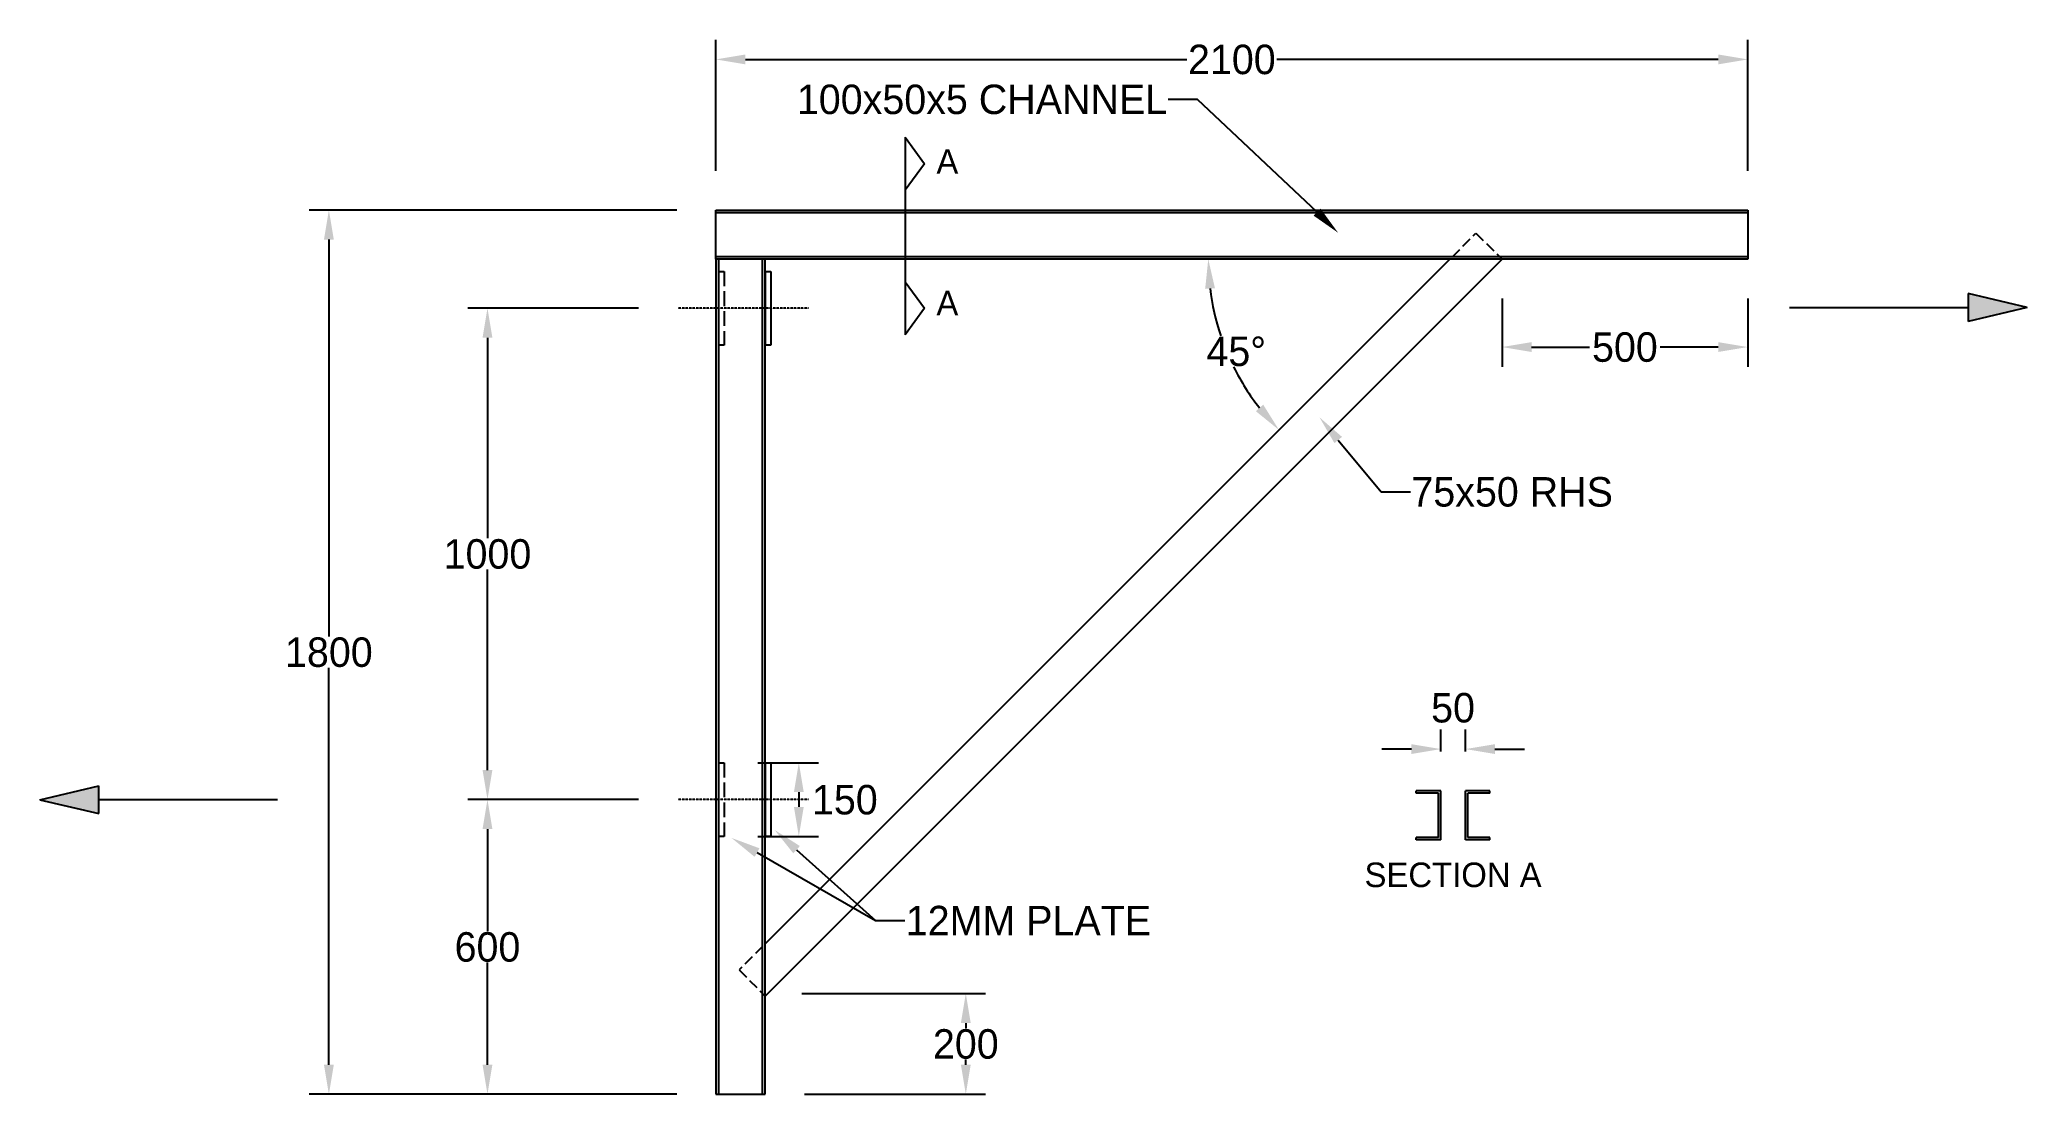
# Model space of a CAD drawing. Header units: millimetres. Extents: x 84180 to 96316, y 13426 to 19866.
import ezdxf
from ezdxf.enums import TextEntityAlignment as Align

# ---------------------------------------------------------------- set-up
doc = ezdxf.new("R2010")
doc.units = ezdxf.units.MM
doc.linetypes.add('DASHED', pattern=[0.75, 0.5, -0.25])
doc.layers.add('PLAN', color=7, linetype='Continuous')
doc.layers.add('TEMP1', color=240, linetype='DASHED')
doc.dimstyles.new('Scale 100 ISO-25', dxfattribs={"dimscale": 100, "dimtxt": 2.5, "dimasz": 2.5, "dimexe": 1.25, "dimexo": 0.625, "dimtad": 0, "dimtih": 1, "dimtoh": 1, "dimdsep": 46, "dimtxsty": 'Standard', "dimcen": 2.5, "dimadec": 0, "dimazin": 0, "dimtfac": 1, "dimtmove": 0, "dimatfit": 3, "dimfxl": 1, "dimarcsym": 0})

# ---------------------------------------------------------------- blocks, each defined once
blk = doc.blocks.new('*D1')
at = {"linetype": 'ByBlock'}
for p, q in [((9668, 19622.8), (9668, 19483.9)), ((10168, 19622.8), (10168, 19483.9)), ((9728, 19523.9), (9846.2, 19523.9)), ((10108, 19523.9), (9989.8, 19523.9))]:
    blk.add_line(p, q, dxfattribs=at)
for points in [[(9728, 19533.9), (9728, 19513.9), (9668, 19523.9)], [(10108, 19533.9), (10108, 19513.9), (10168, 19523.9)]]:
    blk.add_solid(points, dxfattribs=at)
at = {"layer": 'Defpoints', "color": 0, "linetype": 'ByBlock'}
for p in [(9668, 19702.8), (10168, 19702.8), (10168, 19523.9)]:
    blk.add_point(p, dxfattribs=at)
at = {"linetype": 'ByBlock'}
blk.add_text('500', height=60, dxfattribs=at).set_placement((9918, 19523.9), align=Align.MIDDLE_CENTER)
blk = doc.blocks.new('*D5')
at = {"linetype": 'ByBlock'}
for p, q in [((8153, 18677.8), (8276.6, 18677.8)), ((8236.6, 18617.8), (8236.6, 18587.8)), ((8153, 18527.8), (8276.6, 18527.8))]:
    blk.add_line(p, q, dxfattribs=at)
for points in [[(8226.6, 18617.8), (8246.6, 18617.8), (8236.6, 18677.8)], [(8226.6, 18587.8), (8246.6, 18587.8), (8236.6, 18527.8)]]:
    blk.add_solid(points, dxfattribs=at)
at = {"layer": 'Defpoints', "color": 0, "linetype": 'ByBlock'}
for p in [(8073, 18677.8), (8073, 18527.8), (8236.6, 18527.8)]:
    blk.add_point(p, dxfattribs=at)
at = {"linetype": 'ByBlock'}
blk.add_text('150', height=60, dxfattribs=at).set_placement((8330.3, 18602.5), align=Align.MIDDLE_CENTER)
blk = doc.blocks.new('*D2')
at = {"linetype": 'ByBlock'}
for p, q in [((7988, 19802.8), (7240.1, 19802.8)), ((7280.1, 19742.8), (7280.1, 18934.6)), ((7280.1, 18062.8), (7280.1, 18871)), ((7988, 18002.8), (7240.1, 18002.8))]:
    blk.add_line(p, q, dxfattribs=at)
for points in [[(7270.1, 19742.8), (7290.1, 19742.8), (7280.1, 19802.8)], [(7270.1, 18062.8), (7290.1, 18062.8), (7280.1, 18002.8)]]:
    blk.add_solid(points, dxfattribs=at)
at = {"layer": 'Defpoints', "color": 0, "linetype": 'ByBlock'}
for p in [(8068, 19802.8), (7280.1, 18002.8), (8068, 18002.8)]:
    blk.add_point(p, dxfattribs=at)
at = {"linetype": 'ByBlock'}
blk.add_text('1800', height=60, dxfattribs=at).set_placement((7280.1, 18902.8), align=Align.MIDDLE_CENTER)
blk = doc.blocks.new('*D3')
at = {"linetype": 'ByBlock'}
for p, q in [((7910.5, 19602.8), (7562.9, 19602.8)), ((7602.9, 19542.8), (7602.9, 19134.6)), ((7602.9, 18662.8), (7602.9, 19071)), ((7910.5, 18602.8), (7562.9, 18602.8))]:
    blk.add_line(p, q, dxfattribs=at)
for points in [[(7592.9, 19542.8), (7612.9, 19542.8), (7602.9, 19602.8)], [(7592.9, 18662.8), (7612.9, 18662.8), (7602.9, 18602.8)]]:
    blk.add_solid(points, dxfattribs=at)
at = {"layer": 'Defpoints', "color": 0, "linetype": 'ByBlock'}
for p in [(7990.5, 19602.8), (7602.9, 18602.8), (7990.5, 18602.8)]:
    blk.add_point(p, dxfattribs=at)
at = {"linetype": 'ByBlock'}
blk.add_text('1000', height=60, dxfattribs=at).set_placement((7602.9, 19102.8), align=Align.MIDDLE_CENTER)
blk = doc.blocks.new('*D4')
at = {"linetype": 'ByBlock'}
for p, q in [((7910.5, 18602.8), (7562.9, 18602.8)), ((7602.9, 18542.8), (7602.9, 18334.6)), ((7602.9, 18062.8), (7602.9, 18271)), ((7988, 18002.8), (7562.9, 18002.8))]:
    blk.add_line(p, q, dxfattribs=at)
for points in [[(7592.9, 18542.8), (7612.9, 18542.8), (7602.9, 18602.8)], [(7592.9, 18062.8), (7612.9, 18062.8), (7602.9, 18002.8)]]:
    blk.add_solid(points, dxfattribs=at)
at = {"layer": 'Defpoints', "color": 0, "linetype": 'ByBlock'}
for p in [(7602.9, 18602.8), (7990.5, 18602.8), (8068, 18002.8)]:
    blk.add_point(p, dxfattribs=at)
at = {"linetype": 'ByBlock'}
blk.add_text('600', height=60, dxfattribs=at).set_placement((7602.9, 18302.8), align=Align.MIDDLE_CENTER)
blk = doc.blocks.new('*D6')
at = {"linetype": 'ByBlock'}
for start, end in [(186.993, 198.4755), (206.4998, 218.007)]:
    blk.add_arc((9561.9, 19702.8), 491.9, start, end, dxfattribs=at)
for points in [[(9063.7, 19642.3), (9083.6, 19643.6), (9070, 19702.8)], [(9181.8, 19406.6), (9166.8, 19393.3), (9214.1, 19355)]]:
    blk.add_solid(points, dxfattribs=at)
at = {"layer": 'Defpoints', "color": 0, "linetype": 'ByBlock'}
for p in [(8068, 19702.8), (9561.9, 19702.8), (10168, 19702.8), (9136.9, 19455.2), (8168, 18308.9)]:
    blk.add_point(p, dxfattribs=at)
at = {"linetype": 'ByBlock'}
blk.add_text('45%%d', height=60, dxfattribs=at).set_placement((9126.9, 19515.2), align=Align.MIDDLE_CENTER)
blk = doc.blocks.new('*D7')
at = {"linetype": 'ByBlock'}
for p, q in [((8068, 19882.8), (8068, 20149.4)), ((10168, 19882.8), (10168, 20149.4)), ((8128, 20109.4), (9026.2, 20109.4)), ((10108, 20109.4), (9209.8, 20109.4))]:
    blk.add_line(p, q, dxfattribs=at)
for points in [[(8128, 20119.4), (8128, 20099.4), (8068, 20109.4)], [(10108, 20119.4), (10108, 20099.4), (10168, 20109.4)]]:
    blk.add_solid(points, dxfattribs=at)
at = {"layer": 'Defpoints', "color": 0, "linetype": 'ByBlock'}
for p in [(10168, 20109.4), (8068, 19802.8), (10168, 19802.8)]:
    blk.add_point(p, dxfattribs=at)
at = {"linetype": 'ByBlock'}
blk.add_text('2100', height=60, dxfattribs=at).set_placement((9118, 20109.4), align=Align.MIDDLE_CENTER)
blk = doc.blocks.new('*D8')
at = {"linetype": 'ByBlock'}
for p, q in [((8243, 18207.8), (8616.5, 18207.8)), ((8576.5, 18147.8), (8576.5, 18137.1)), ((8576.5, 18062.8), (8576.5, 18073.5)), ((8248, 18002.8), (8616.5, 18002.8))]:
    blk.add_line(p, q, dxfattribs=at)
for points in [[(8566.5, 18147.8), (8586.5, 18147.8), (8576.5, 18207.8)], [(8566.5, 18062.8), (8586.5, 18062.8), (8576.5, 18002.8)]]:
    blk.add_solid(points, dxfattribs=at)
at = {"layer": 'Defpoints', "color": 0, "linetype": 'ByBlock'}
for p in [(8163, 18207.8), (8168, 18002.8), (8576.5, 18002.8)]:
    blk.add_point(p, dxfattribs=at)
at = {"linetype": 'ByBlock'}
blk.add_text('200', height=60, dxfattribs=at).set_placement((8576.5, 18105.3), align=Align.MIDDLE_CENTER)
blk = doc.blocks.new('*D9')
at = {"linetype": 'ByBlock'}
for p, q in [((9543.4, 18700.8), (9543.4, 18745.5)), ((9593.4, 18700.8), (9593.4, 18745.5)), ((9483.4, 18705.5), (9423.4, 18705.5)), ((9653.4, 18705.5), (9713.4, 18705.5))]:
    blk.add_line(p, q, dxfattribs=at)
for points in [[(9483.4, 18715.5), (9483.4, 18695.5), (9543.4, 18705.5)], [(9653.4, 18715.5), (9653.4, 18695.5), (9593.4, 18705.5)]]:
    blk.add_solid(points, dxfattribs=at)
at = {"layer": 'Defpoints', "color": 0, "linetype": 'ByBlock'}
for p in [(9593.4, 18705.5), (9543.4, 18620.8), (9593.4, 18620.8)]:
    blk.add_point(p, dxfattribs=at)
at = {"linetype": 'ByBlock'}
blk.add_text('50', height=60, dxfattribs=at).set_placement((9568.2, 18789.7), align=Align.MIDDLE_CENTER)
blk = doc.blocks.new('LARGE WALL BRACKET WITH DIMENSIONS')
at = {"layer": 'PLAN'}
for p, q in [((1342.299, 2075.985), (1282.299, 2075.985)), ((1585.576, 1846.378), (1342.299, 2075.985)), ((746.985, 1998.754), (746.985, 1596.825)), ((746.985, 1998.754), (746.985, 1931.895)), ((746.985, 1998.754), (746.985, 1891.1)), ((746.985, 1998.754), (786.809, 1944.927)), ((786.809, 1944.927), (746.985, 1891.1)), ((362.137, 1850.706), (2462.137, 1850.706)), ((362.137, 1750.706), (362.137, 1850.706)), ((362.137, 1845.706), (2462.137, 1845.706)), ((2462.137, 1850.706), (2462.137, 1750.706)), ((1882.253, 1776.888), (1897.11, 1791.745)), ((1903.435, 1798.069), (1909.104, 1803.739)), ((1909.104, 1803.739), (1923.961, 1788.882)), ((1930.286, 1782.557), (1945.143, 1767.7)), ((2462.137, 1755.706), (362.137, 1755.706)), ((2462.137, 1750.706), (362.137, 1750.706)), ((362.137, 1750.706), (362.137, 50.706)), ((462.137, 1750.706), (362.137, 1750.706)), ((367.137, 1750.706), (367.137, 50.706)), ((457.137, 50.706), (457.137, 1750.706)), ((462.137, 50.706), (462.137, 1750.706)), ((1962.137, 1750.706), (462.137, 250.706)), ((1856.071, 1750.706), (462.137, 356.772)), ((1861.071, 1755.706), (1875.928, 1770.563)), ((1951.468, 1761.375), (1962.137, 1750.706)), ((367.137, 1725.706), (367.137, 1575.706)), ((367.137, 1725.706), (379.137, 1725.706)), ((379.137, 1725.706), (379.137, 1695.706)), ((462.137, 1725.706), (462.137, 1575.706)), ((462.137, 1725.706), (474.137, 1725.706)), ((474.137, 1725.706), (474.137, 1575.706)), ((746.985, 1704.478), (786.809, 1650.652)), ((746.985, 1704.478), (746.985, 1596.825)), ((746.985, 1704.478), (746.985, 1637.62)), ((379.137, 1685.196), (379.137, 1655.196)), ((379.137, 1685.196), (379.137, 1655.196)), ((379.137, 1644.686), (379.137, 1614.686)), ((786.809, 1650.652), (746.985, 1596.825)), ((379.137, 1604.177), (379.137, 1575.706)), ((379.137, 1575.706), (367.137, 1575.706)), ((474.137, 1575.706), (462.137, 1575.706)), ((1628.691, 1382.514), (1715.791, 1277.013)), ((1715.791, 1277.013), (1775.791, 1277.013)), ((367.137, 725.706), (379.137, 725.706)), ((367.137, 725.706), (367.137, 575.706)), ((379.137, 725.706), (379.137, 695.706)), ((462.137, 725.706), (462.137, 575.706)), ((462.137, 725.706), (474.137, 725.706)), ((474.137, 725.706), (474.137, 575.706)), ((379.137, 685.196), (379.137, 655.196)), ((379.137, 685.196), (379.137, 655.196)), ((1837.554, 668.646), (1787.554, 668.646)), ((1787.554, 663.646), (1787.554, 668.646)), ((1832.554, 663.646), (1787.554, 663.646)), ((1832.554, 573.646), (1832.554, 663.646)), ((1837.554, 568.646), (1837.554, 668.646)), ((1887.554, 568.646), (1887.554, 668.646)), ((1937.554, 668.646), (1887.554, 668.646)), ((1892.554, 573.646), (1892.554, 663.646)), ((1937.554, 663.646), (1892.554, 663.646)), ((1937.554, 663.646), (1937.554, 668.646)), ((379.137, 644.686), (379.137, 614.686)), ((379.137, 575.706), (367.137, 575.706)), ((379.137, 604.177), (379.137, 575.706)), ((474.137, 575.706), (462.137, 575.706)), ((1832.554, 573.646), (1787.554, 573.646)), ((1787.554, 568.646), (1787.554, 573.646)), ((1837.554, 568.646), (1787.554, 568.646)), ((1937.554, 568.646), (1887.554, 568.646)), ((1937.554, 573.646), (1892.554, 573.646)), ((1937.554, 568.646), (1937.554, 573.646)), ((445.769, 542.689), (686.675, 404.267)), ((526.236, 548.559), (686.675, 404.267)), ((686.675, 404.267), (746.675, 404.267)), ((435.955, 330.59), (421.098, 315.733)), ((457.137, 351.772), (442.28, 336.915)), ((414.774, 309.408), (409.104, 303.739)), ((409.104, 303.739), (423.961, 288.882)), ((430.286, 282.557), (445.143, 267.7)), ((451.468, 261.375), (462.137, 250.706)), ((362.137, 50.706), (462.137, 50.706))]:
    blk.add_line(p, q, dxfattribs=at)
for points in [[(1592.569, 1853.526), (1578.582, 1839.23), (1628.461, 1804.416)], [(1620.979, 1376.148), (1636.402, 1388.881), (1590.491, 1428.783)], [(440.787, 534.019), (450.751, 551.36), (393.745, 572.582)], [(519.549, 541.124), (532.923, 555.994), (481.624, 588.681)]]:
    blk.add_solid(points, dxfattribs=at)
at = {"layer": 'TEMP1'}
for p, q in [((550.228, 1650.706), (284.73, 1650.706)), ((550.228, 650.706), (284.73, 650.706))]:
    blk.add_line(p, q, dxfattribs=at)
at = {"layer": 'PLAN'}
blk.add_text('100x50x5 CHANNEL', height=60, dxfattribs=at).set_placement((1280.499, 2075.985), align=Align.MIDDLE_RIGHT)
for p in [(810.879, 1924.431), (810.879, 1636.238)]:
    blk.add_text('A', height=50, dxfattribs=at).set_placement(p)
for s, p in [('75x50 RHS', (1777.591, 1277.013)), ('12MM PLATE', (748.475, 404.267))]:
    blk.add_text(s, height=60, dxfattribs=at).set_placement(p, align=Align.MIDDLE_LEFT)
blk.add_text('SECTION A', height=50, dxfattribs=at).set_placement((1862.431, 472.419), align=Align.CENTER)
for base, p1, p2, text, picture, middle in [((2462.137, 2157.282), (362.137, 1850.706), (2462.137, 1850.706), '2100', '*D7', (1412.137, 2157.282)), ((2462.137, 1571.75), (1962.137, 1750.706), (2462.137, 1750.706), '500', '*D1', (2212.137, 1571.75))]:
    dim = blk.add_linear_dim(base=base, p1=p1, p2=p2, text=text, dimstyle='Scale 100 ISO-25', dxfattribs=at)
    dim.commit()
    dim.dimension.update_dxf_attribs({"geometry": picture, "text_midpoint": middle, "insert": (-7705.819, -17952.135)})
for base, p1, p2, text, picture, middle in [((-425.696, 50.706), (362.137, 1850.706), (362.137, 50.706), '1800', '*D2', (-425.696, 950.706)), ((-102.955, 650.706), (284.73, 1650.706), (284.73, 650.706), '1000', '*D3', (-102.955, 1150.706)), ((-102.955, 650.706), (362.137, 50.706), (284.73, 650.706), '600', '*D4', (-102.955, 350.706)), ((870.66, 50.706), (457.137, 255.706), (462.137, 50.706), '200', '*D8', (870.66, 153.206))]:
    dim = blk.add_linear_dim(base=base, p1=p1, p2=p2, angle=90, text=text, dimstyle='Scale 100 ISO-25', dxfattribs=at)
    dim.commit()
    dim.dimension.update_dxf_attribs({"geometry": picture, "text_midpoint": middle, "insert": (-7705.819, -17952.135)})
dim = blk.add_angular_dim_2l(base=(1431.057, 1503.056), line1=((1856.071, 1750.706), (462.137, 356.772)), line2=((2462.137, 1750.706), (362.137, 1750.706)), dimstyle='Scale 100 ISO-25', dxfattribs=at)
dim.commit()
dim.dimension.update_dxf_attribs({"geometry": '*D6', "text_midpoint": (1421.056, 1563.022), "dimtype": 130, "insert": (-7705.819, -17952.135)})
dim = blk.add_linear_dim(base=(1887.554, 753.371), p1=(1837.554, 668.646), p2=(1887.554, 668.646), text='50', dimstyle='Scale 100 ISO-25', dxfattribs=at)
dim.commit()
dim.dimension.update_dxf_attribs({"geometry": '*D9', "text_midpoint": (1862.419, 837.537), "dimtype": 128, "insert": (-7705.819, -17952.135)})
dim = blk.add_linear_dim(base=(530.809, 575.706), p1=(367.137, 725.706), p2=(367.137, 575.706), angle=90, text='150', dimstyle='Scale 100 ISO-25', dxfattribs=at)
dim.commit()
dim.dimension.update_dxf_attribs({"geometry": '*D5', "text_midpoint": (624.484, 650.316), "dimtype": 128, "insert": (-7705.819, -17952.135)})

msp = doc.modelspace()

# ---------------------------------------------------------------- hatches: boundary and pattern name
for points in [[(95955, 18146), (96316, 18231), (95955, 18316)], [(84542, 15310), (84180, 15225), (84542, 15140)]]:
    msp.add_hatch(color=256).paths.add_polyline_path(points)

# ---------------------------------------------------------------- linework, layer by layer
for p, q in [((94864, 18231), (95955, 18231)), ((96316, 18231), (95955, 18316)), ((95955, 18316), (95955, 18146)), ((96316, 18231), (95955, 18146)), ((84180, 15225), (84542, 15310)), ((84542, 15140), (84542, 15310)), ((84180, 15225), (84542, 15140)), ((85632, 15225), (84542, 15225))]:
    msp.add_line(p, q)

# ---------------------------------------------------------------- block references
at = {"xscale": 3, "yscale": 3, "zscale": 3}
msp.add_blockref('LARGE WALL BRACKET WITH DIMENSIONS', (87223, 13274), dxfattribs=at)

doc.saveas('drawing.dxf')
